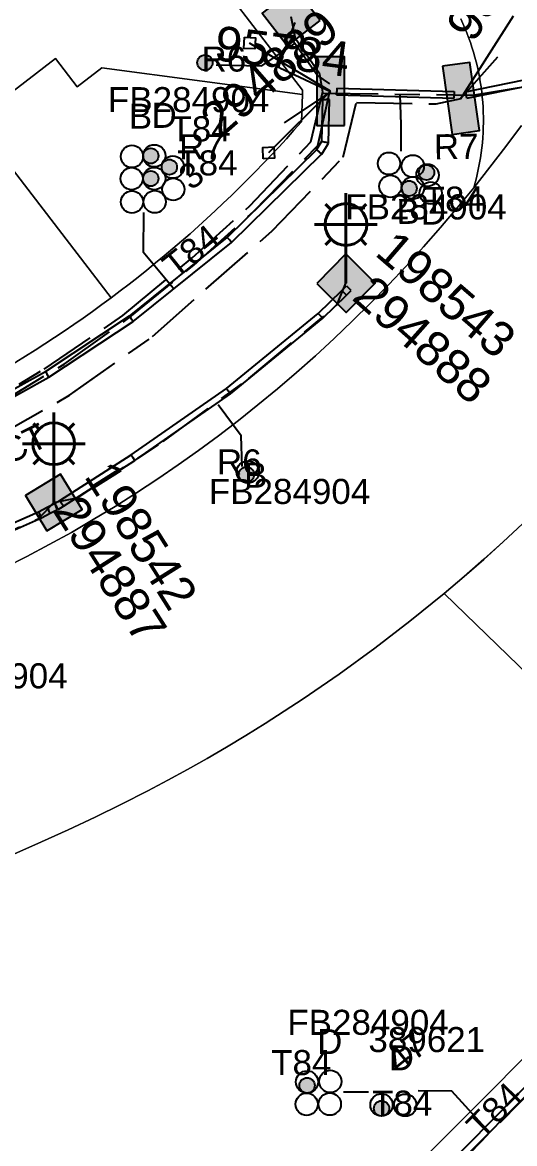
# Model space of a CAD drawing. Header units: metres. Extents: x 311347 to 316656, y 6252667 to 6255486.
# Drawn here: x 314538.6 to 314574, y 6254544.6 to 6254625.2 of the extents above; entities that cross this region are included whole.
import ezdxf
from ezdxf.enums import TextEntityAlignment as Align

# ---------------------------------------------------------------- set-up
doc = ezdxf.new("R2010")
doc.units = ezdxf.units.M
doc.linetypes.add('Cable Exist UG', pattern=[8.2, 4, -1.2, 1.8, -1.2])
doc.layers.get('0').update_dxf_attribs({"color": 6})
for name, color, linetype, lineweight in [('Cadastre Buildings_SP_EXT', 9, 'Continuous', 5), ('Cadastre Land Parcels_SP_EXT', 9, 'Continuous', 5), ('Cadastre Roads_SP_EXT', 7, 'Continuous', 5)]:
    doc.layers.add(name, color=color, linetype=linetype, lineweight=lineweight)
for name, color, linetype in [('Duct_SP_EXT', 7, 'Continuous'), ('Equip_SP_SL_EXT', 7, 'Continuous'), ('Mains_LV_EXT', 7, 'Continuous'), ('Mains_SL_EXT', 7, 'Continuous'), ('Services_SP_EXT', 7, 'Continuous'), ('SupportsUG_SP_LV_EXT', 7, 'Continuous'), ('SupportsUG_SP_LV_SL_EXT', 7, 'Continuous'), ('Trench_SP_EXT', 7, 'Continuous')]:
    doc.layers.add(name, color=color, linetype=linetype)
doc.styles.add('COLUMN_LABEL', font='arial.ttf')
doc.styles.add('iecARIAL', font='arial.ttf', dxfattribs={"height": 2})
doc.styles.add('POLE_LABEL', font='arial.ttf')
doc.styles.get("Standard").update_dxf_attribs({"font": 'arial.ttf'})

# ---------------------------------------------------------------- blocks, each defined once
blk = doc.blocks.new('COLUMN_EXT')
blk.add_hatch(color=256).paths.add_polyline_path([(-1.485, 1.485), (-1.485, -1.485), (1.485, -1.485), (1.485, 1.485)])
blk.add_lwpolyline([(-1.485, -1.485), (1.485, -1.485), (1.485, 1.485), (-1.485, 1.485)], close=True)
for tag, height, style, flags, p in [('ASSET_NUM', 2.5, 'COLUMN_LABEL', 8, (2, 2)), ('STRUCTURE_PLANT_NUMBER', 0.2, 'POLE_LABEL', 9, (1.813, 0.031)), ('STREET_CODE', 0.2, 'COLUMN_LABEL', 9, (1.813, -0.2))]:
    blk.add_attdef(tag, text='', height=height, dxfattribs=dict(style=style, flags=flags)).set_placement(p, align=Align.MIDDLE_LEFT)
at = {"flags": 9}
for tag, p in [('OWNED_BY', (1.813, -0.6)), ('STATE', (1.813, -0.8)), ('COLUMN_TYPE', (1.813, -0.4)), ('STREETNAME', (1.813, -1.6)), ('USAGE', (1.813, -1)), ('LEGEND', (1.813, -1.2)), ('LOCATION', (1.813, -1.4)), ('SUBURB', (1.813, -1.8)), ('NOTES', (1.813, -2))]:
    blk.add_attdef(tag, text='', height=0.2, dxfattribs=at).set_placement(p, align=Align.MIDDLE_LEFT)
at = {"flags": 1}
blk.add_attdef('Z', (1.813, -2.351), '', height=0.2, dxfattribs=at)
blk = doc.blocks.new('PILLAR_EXT')
blk.add_hatch(color=256).paths.add_polyline_path([(-2.475, 0.99), (-2.475, -0.99), (2.475, -0.99), (2.475, 0.99)])
blk.add_lwpolyline([(-2.475, -0.99), (2.475, -0.99), (2.475, 0.99), (-2.475, 0.99)], close=True)
at = {"style": 'iecARIAL', "flags": 8}
blk.add_attdef('ASSET_NUM', (1.5, 3.5), '', height=2.5, dxfattribs=at)
for tag, p, flags in [('OWNED_BY', (0, -0.2), 9), ('STATE', (0, -0.4), 9), ('SUPPORT_TYPE', (0, -0.6), 9), ('USAGE', (0, -0.8), 9), ('LEGEND', (0, -1), 9), ('STREETNAME', (0, -1.8), 9), ('LOCATION', (0, -1.2), 9), ('NOTES', (0, -1.4), 9), ('PARENT', (0, -1.6), 9), ('SUBURB', (0, -2), 1)]:
    blk.add_attdef(tag, p, '', height=0.2, dxfattribs=dict(flags=flags))
blk = doc.blocks.new('DUCT_EXT')
blk.add_circle((0, 0.8), 0.8)
at = {"flags": 1}
blk.add_attdef('Z', (0, 0), '', height=0.2, dxfattribs=at)
at = {"flags": 9}
for tag, p in [('DUCT_CODE', (0, 0)), ('XSECT_TYPE', (0, -0.2)), ('STATE', (0, -0.6)), ('FB_REFERENCE', (0, -0.4)), ('NOTES', (0, -0.8))]:
    blk.add_attdef(tag, text='', height=0.2, dxfattribs=at).set_placement(p, align=Align.MIDDLE_LEFT)
blk = doc.blocks.new('SL_LANTERN_EXT')
at = {"lineweight": 40}
for p, q in [((0, 1.968), (0, 6.468)), ((-1.459, 5.676), (-1.061, 5.278)), ((1.458, 5.676), (1.06, 5.278)), ((-2.25, 4.218), (2.25, 4.218)), ((-1.459, 2.759), (-1.061, 3.157)), ((0, 0), (0, 2.721)), ((1.458, 2.759), (1.06, 3.157))]:
    blk.add_line(p, q, dxfattribs=at)
blk.add_circle((0, 4.218), 1.5, dxfattribs=at)
at = {"style": 'iecARIAL', "flags": 8}
blk.add_attdef('ASSET_NUM', (1.5, 1.5), '', height=2.5, dxfattribs=at)
for tag, p, height, flags in [('CONSTRUCTED_VOLTAGE', (0.981, -0.653), 0.2, 9), ('CONTROL_TYPE', (0.981, -0.853), 0.2, 9), ('LNUMBER', (2.181, -3.253), 2.5, 8), ('OPERATING_VOLTAGE', (0.981, -1.653), 0.2, 9), ('LANTERN_PURPOSE', (0.981, -1.053), 0.2, 9), ('LANTERN_TYPE', (0.981, -1.253), 0.2, 9), ('NO_PHASES', (0.981, -1.453), 0.2, 9), ('ORIENTATION', (0.981, -1.853), 0.2, 9), ('OWNED_BY', (0.981, -2.053), 0.2, 9), ('STATE', (0.981, -2.253), 0.2, 9), ('USAGE', (0.981, -2.453), 0.2, 9), ('CEXIST', (0.981, -2.653), 0.2, 9), ('CNEW', (0.981, -2.853), 0.2, 9), ('CNUMBER', (0.981, -3.053), 0.2, 9), ('CREMOVE', (0.981, -3.253), 0.2, 9), ('CREPLACE', (0.981, -3.453), 0.2, 9), ('LKINGHEIGHT', (0.981, -3.653), 0.2, 9), ('LBRACKET', (0.981, -3.853), 0.2, 9), ('LBRACKETVOCAB', (0.981, -4.053), 0.2, 9), ('LCATEGORY', (0.981, -4.253), 0.2, 9), ('LCHARGE1', (0.981, -4.453), 0.2, 9), ('LCHARGE1PERCENT', (0.981, -4.653), 0.2, 9), ('LCHARGE2', (0.981, -4.853), 0.2, 9), ('LCHARGE2PERCENT', (0.981, -5.053), 0.2, 9), ('LCHARGE3', (0.981, -5.253), 0.2, 9), ('LCHARGE3PERCENT', (0.981, -5.453), 0.2, 9), ('LEXIST', (0.981, -5.653), 0.2, 9), ('LLAMP', (0.981, -5.853), 0.2, 9), ('LLAMPVOCAB', (0.981, -6.053), 0.2, 9), ('LMAST', (0.981, -6.253), 0.2, 9), ('LMASTVOCAB', (0.981, -6.453), 0.2, 9), ('LNEW', (0.981, -6.653), 0.2, 9), ('LANTNUMBER', (0.981, -6.853), 0.2, 9), ('LOUTREACH', (0.981, -7.253), 0.2, 9), ('LOUTREACHVOCAB', (0.981, -7.453), 0.2, 9), ('LRATECODE', (0.981, -7.653), 0.2, 9), ('LREMOVE', (0.981, -7.853), 0.2, 9), ('LREPLACE', (0.981, -8.053), 0.2, 9), ('LTYPE', (0.981, -8.253), 0.2, 9), ('LTYPEVOCAB', (0.981, -8.453), 0.2, 9), ('LEGEND', (0.981, -8.653), 0.2, 9), ('LOCATION', (0.981, -8.853), 0.2, 9), ('NOTES', (0.981, -9.053), 0.2, 9), ('STREETNAME', (0.981, -9.253), 0.2, 9), ('SUBURB', (0.981, -9.453), 0.2, 1)]:
    blk.add_attdef(tag, p, '', height=height, dxfattribs=dict(flags=flags))
blk = doc.blocks.new('CCP_EXT')
at = {"flags": 9}
for tag, p in [('USAGE', (0, -1.2)), ('LEGEND', (0, -1.4)), ('LIFE_SUPPORT', (0, -1.6)), ('STATE', (0, -1.8)), ('NOTES', (0, -2))]:
    blk.add_attdef(tag, text='', height=0.2, dxfattribs=at).set_placement(p, align=Align.MIDDLE_LEFT)
blk.add_wipeout([(0, 0.566), (0.566, 0), (0, -0.566), (-0.566, 0)])
blk.add_lwpolyline([(-0.566, 0), (0, 0.566), (0.566, 0), (0, -0.566), (-0.566, 0)])
at = {"flags": 1}
blk.add_attdef('Z', (0, 0), '', height=0.2, dxfattribs=at)
at = {"flags": 9}
for tag, p in [('CCP_TYPE', (0, 0)), ('OPERATING_VOLTAGE', (0, -0.6)), ('ORIENTATION', (0, -0.8)), ('CONSTRUCTED_VOLTAGE', (0, -0.2)), ('NO_PHASES', (0, -0.4)), ('OWNED_BY', (0, -1))]:
    blk.add_attdef(tag, text='', height=0.2, dxfattribs=at).set_placement(p, align=Align.MIDDLE_LEFT)
blk = doc.blocks.new('CABLE_LARGE_EXT')
h = blk.add_hatch(color=256)
edge = h.paths.add_edge_path()
edge.add_arc((0, 0.55), 0.55, 0, 360)
blk.add_circle((0, 0.55), 0.55)
at = {"flags": 1}
blk.add_attdef('Z', (0, 0), '', height=0.2, dxfattribs=at)
at = {"flags": 9}
for tag, p in [('COND_CODE', (0, 0)), ('XSECT_SIZE', (0, -0.6)), ('STATE', (0, -0.4)), ('FB_REFERENCE', (0, -0.2)), ('NOTES', (0, -0.8))]:
    blk.add_attdef(tag, text='', height=0.2, dxfattribs=at).set_placement(p, align=Align.MIDDLE_LEFT)

msp = doc.modelspace()

# ---------------------------------------------------------------- linework, layer by layer
at = {"layer": 'Cadastre Buildings_SP_EXT', "linetype": 'Continuous'}
for points in [[(314570.143, 6254625.456), (314570.295, 6254625.123), (314570.439, 6254624.788), (314570.577, 6254624.448), (314570.707, 6254624.106), (314570.83, 6254623.762), (314570.946, 6254623.414), (314571.054, 6254623.065), (314571.154, 6254622.713), (314571.248, 6254622.359), (314571.333, 6254622.004), (314571.411, 6254621.646), (314571.482, 6254621.286), (314571.544, 6254620.927), (314571.6, 6254620.565), (314571.647, 6254620.202), (314571.687, 6254619.838), (314571.719, 6254619.473), (314571.743, 6254619.109), (314571.759, 6254618.743), (314571.768, 6254618.377), (314571.768, 6254618.011), (314571.761, 6254617.645), (314571.747, 6254617.28), (314571.724, 6254616.914), (314571.694, 6254616.55), (314571.656, 6254616.186), (314571.61, 6254615.823), (314571.556, 6254615.461), (314571.495, 6254615.1), (314571.427, 6254614.741), (314571.35, 6254614.383), (314571.266, 6254614.027), (314571.175, 6254613.673), (314571.075, 6254613.321), (314572.24, 6254614.787), (314572.24, 6254614.787), (314573.384, 6254616.279), (314574.506, 6254617.795)], [(314574.572, 6254589.164), (314573.189, 6254587.879), (314571.791, 6254586.619), (314570.378, 6254585.383), (314568.948, 6254584.173), (314588.775, 6254564.946)]]:
    msp.add_lwpolyline(points, dxfattribs=at)
at = {"layer": 'Cadastre Land Parcels_SP_EXT', "linetype": 'Continuous'}
for points in [[(314545.691, 6254635.163), (314530.615, 6254624.163), (314535.227, 6254618.159), (314541.018, 6254622.601), (314542.574, 6254620.575), (314544.335, 6254621.926), (314558.761, 6254620.031), (314558.772, 6254620.341), (314550.119, 6254631.606)], [(314574.506, 6254617.795), (314573.384, 6254616.279), (314572.24, 6254614.787), (314571.075, 6254613.321), (314569.889, 6254611.876), (314568.683, 6254610.458), (314567.456, 6254609.063), (314566.21, 6254607.694), (314564.944, 6254606.352), (314563.659, 6254605.036), (314562.356, 6254603.747), (314561.033, 6254602.484), (314559.694, 6254601.249), (314558.335, 6254600.042), (314556.961, 6254598.862), (314555.569, 6254597.712), (314554.161, 6254596.59), (314552.737, 6254595.497), (314551.297, 6254594.434), (314549.842, 6254593.4), (314548.373, 6254592.397), (314546.842, 6254591.389), (314545.295, 6254590.413), (314543.735, 6254589.47), (314542.163, 6254588.558), (314540.569, 6254587.675), (314538.963, 6254586.824), (314537.345, 6254586.007)], [(314537.801, 6254565.331), (314540.003, 6254566.331), (314541.935, 6254567.193), (314543.857, 6254568.09), (314545.767, 6254569.022), (314547.664, 6254569.991), (314549.086, 6254570.746), (314550.5, 6254571.519), (314551.906, 6254572.315), (314553.303, 6254573.131), (314554.692, 6254573.966), (314556.073, 6254574.822), (314557.444, 6254575.699), (314558.807, 6254576.595), (314561.4, 6254578.377), (314563.956, 6254580.234), (314566.473, 6254582.167), (314568.948, 6254584.173), (314570.378, 6254585.383), (314571.791, 6254586.618), (314573.189, 6254587.879), (314574.572, 6254589.164)], [(314588.775, 6254564.946), (314568.948, 6254584.173), (314566.473, 6254582.167), (314563.956, 6254580.234), (314561.4, 6254578.377), (314558.807, 6254576.595), (314557.444, 6254575.699), (314556.073, 6254574.822), (314554.692, 6254573.966), (314553.303, 6254573.131), (314551.906, 6254572.315), (314550.5, 6254571.519), (314549.086, 6254570.746), (314547.664, 6254569.991), (314545.767, 6254569.022), (314543.857, 6254568.09), (314541.935, 6254567.193), (314540.002, 6254566.331), (314537.801, 6254565.332)], [(314562.307, 6254538.382), (314571.129, 6254547.237), (314579.952, 6254556.091)]]:
    msp.add_lwpolyline(points, dxfattribs=at)
for points in [[(314533.843, 6254598.322), (314534.571, 6254598.715), (314535.295, 6254599.116), (314536.017, 6254599.523), (314536.733, 6254599.937), (314537.446, 6254600.358), (314538.156, 6254600.785), (314538.861, 6254601.219), (314539.562, 6254601.659), (314540.259, 6254602.106), (314540.952, 6254602.56), (314541.64, 6254603.02), (314542.324, 6254603.486), (314543.004, 6254603.959), (314543.679, 6254604.438), (314544.35, 6254604.924), (314545.016, 6254605.415), (314535.227, 6254618.159), (314530.615, 6254624.163), (314519.302, 6254615.908), (314533.111, 6254597.935), (314533.843, 6254598.322)], [(314541.018, 6254622.601), (314535.227, 6254618.159), (314545.016, 6254605.415), (314545.663, 6254605.903), (314546.308, 6254606.396), (314546.946, 6254606.895), (314547.581, 6254607.401), (314548.211, 6254607.913), (314548.836, 6254608.429), (314549.457, 6254608.951), (314550.072, 6254609.479), (314550.683, 6254610.013), (314551.289, 6254610.553), (314551.89, 6254611.098), (314552.486, 6254611.649), (314553.076, 6254612.205), (314553.661, 6254612.766), (314554.242, 6254613.333), (314554.817, 6254613.905), (314555.388, 6254614.482), (314555.951, 6254615.065), (314556.511, 6254615.652), (314557.064, 6254616.245), (314557.613, 6254616.842), (314558.156, 6254617.445), (314558.693, 6254618.053), (314558.761, 6254620.031), (314544.335, 6254621.926), (314542.574, 6254620.575), (314541.018, 6254622.601)]]:
    msp.add_lwpolyline(points, close=True, dxfattribs=at)
at = {"layer": 'Cadastre Roads_SP_EXT', "linetype": 'Continuous'}
msp.add_lwpolyline([(314660.18, 6254599.519), (314625.808, 6254599.083), (314625.118, 6254599.059), (314624.432, 6254598.963), (314623.756, 6254598.796), (314623.096, 6254598.557), (314622.455, 6254598.249), (314621.841, 6254597.876), (314621.256, 6254597.439), (314620.705, 6254596.943), (314615.245, 6254591.508), (314609.951, 6254586.196), (314604.657, 6254580.883), (314599.363, 6254575.571), (314594.069, 6254570.258), (314588.775, 6254564.946), (314579.952, 6254556.09), (314571.129, 6254547.237), (314562.307, 6254538.382)], dxfattribs=at)
at = {"layer": 'Duct_SP_EXT'}
for p, q in [((314570.476, 6254620.218), (314574.686, 6254621.062)), ((314561.219, 6254619.986), (314561.226, 6254620.226)), ((314561.233, 6254620.466), (314561.226, 6254620.226)), ((314561.233, 6254620.466), (314569.678, 6254620.234)), ((314569.678, 6254620.234), (314569.671, 6254619.994)), ((314570.476, 6254620.218), (314570.523, 6254619.983)), ((314570.57, 6254619.747), (314574.982, 6254620.631)), ((314560.148, 6254616.661), (314560.23, 6254619.672)), ((314560.23, 6254619.672), (314560.47, 6254619.666)), ((314560.71, 6254619.659), (314560.47, 6254619.666)), ((314560.625, 6254616.522), (314560.71, 6254619.659)), ((314561.219, 6254619.986), (314569.665, 6254619.754)), ((314569.665, 6254619.754), (314569.671, 6254619.994)), ((314570.57, 6254619.747), (314570.523, 6254619.983)), ((314559.779, 6254616.044), (314560.148, 6254616.661)), ((314559.801, 6254616.066), (314559.779, 6254616.044)), ((314559.801, 6254616.066), (314559.969, 6254615.894)), ((314560.148, 6254616.661), (314560.386, 6254616.591)), ((314560.159, 6254615.744), (314560.625, 6254616.522)), ((314560.625, 6254616.522), (314560.386, 6254616.591)), ((314559.779, 6254616.044), (314559.969, 6254615.894)), ((314560.137, 6254615.723), (314559.969, 6254615.894)), ((314560.159, 6254615.744), (314559.969, 6254615.894)), ((314560.137, 6254615.723), (314560.159, 6254615.744)), ((314546.324, 6254604.099), (314553.354, 6254609.746)), ((314553.354, 6254609.746), (314553.513, 6254609.566)), ((314546.607, 6254603.711), (314553.673, 6254609.387)), ((314553.673, 6254609.387), (314553.513, 6254609.566)), ((314559.901, 6254604.294), (314561.583, 6254605.942)), ((314560.222, 6254603.937), (314561.92, 6254605.6)), ((314561.583, 6254605.942), (314561.922, 6254606.278)), ((314561.583, 6254605.942), (314561.752, 6254605.771)), ((314561.92, 6254605.6), (314561.752, 6254605.771)), ((314561.92, 6254605.6), (314562.26, 6254605.937)), ((314561.922, 6254606.278), (314562.091, 6254606.108)), ((314562.26, 6254605.937), (314562.091, 6254606.108)), ((314540.3, 6254600.11), (314546.333, 6254604.105)), ((314546.333, 6254604.105), (314546.324, 6254604.099)), ((314546.324, 6254604.099), (314546.465, 6254603.905)), ((314546.333, 6254604.105), (314546.465, 6254603.905)), ((314553.309, 6254598.893), (314559.901, 6254604.294)), ((314559.901, 6254604.294), (314560.061, 6254604.115)), ((314560.222, 6254603.937), (314560.061, 6254604.115)), ((314540.549, 6254599.699), (314546.598, 6254603.704)), ((314546.598, 6254603.704), (314546.465, 6254603.905)), ((314546.607, 6254603.711), (314546.465, 6254603.905)), ((314546.598, 6254603.704), (314546.607, 6254603.711)), ((314553.598, 6254598.509), (314560.222, 6254603.937)), ((314533.968, 6254596.611), (314540.3, 6254600.11)), ((314540.3, 6254600.11), (314540.425, 6254599.905)), ((314534.2, 6254596.191), (314540.549, 6254599.699)), ((314540.549, 6254599.699), (314540.425, 6254599.905)), ((314546.46, 6254594.119), (314553.309, 6254598.893)), ((314546.726, 6254593.719), (314553.598, 6254598.509)), ((314553.309, 6254598.893), (314553.454, 6254598.701)), ((314553.598, 6254598.509), (314553.454, 6254598.701)), ((314541.324, 6254590.844), (314546.46, 6254594.119)), ((314541.582, 6254590.44), (314546.726, 6254593.719)), ((314546.46, 6254594.119), (314546.593, 6254593.919)), ((314546.726, 6254593.719), (314546.593, 6254593.919)), ((314539.793, 6254590.041), (314540.41, 6254590.363)), ((314540.41, 6254590.363), (314540.937, 6254590.623)), ((314540.41, 6254590.363), (314540.519, 6254590.149)), ((314540.937, 6254590.623), (314541.043, 6254590.408)), ((314540.961, 6254590.613), (314541.324, 6254590.844)), ((314540.961, 6254590.613), (314541.09, 6254590.411)), ((314541.15, 6254590.193), (314541.043, 6254590.408)), ((314541.22, 6254590.208), (314541.09, 6254590.411)), ((314541.22, 6254590.208), (314541.582, 6254590.44)), ((314541.324, 6254590.844), (314541.453, 6254590.642)), ((314541.582, 6254590.44), (314541.453, 6254590.642)), ((314531.838, 6254586.523), (314539.793, 6254590.041)), ((314532.044, 6254586.09), (314540.002, 6254589.608)), ((314539.793, 6254590.041), (314539.898, 6254589.825)), ((314540.002, 6254589.608), (314539.898, 6254589.825)), ((314540.002, 6254589.608), (314540.627, 6254589.935)), ((314540.627, 6254589.935), (314540.519, 6254590.149)), ((314540.627, 6254589.935), (314541.15, 6254590.193)), ((314580.774, 6254554.802), (314563.47, 6254537.309)), ((314581.115, 6254554.464), (314563.812, 6254536.971))]:
    msp.add_line(p, q, dxfattribs=at)
for points in [[(314565.854, 6254615.958), (314565.867, 6254617.835), (314565.792, 6254620.024)], [(314547.331, 6254611.533), (314547.312, 6254608.709), (314549.482, 6254606.126)], [(314554.435, 6254593.293), (314554.363, 6254595.504), (314552.718, 6254597.709)], [(314567.079, 6254548.442), (314569.466, 6254548.42), (314571.679, 6254546.004)], [(314561.713, 6254548.35), (314563.513, 6254548.359)]]:
    msp.add_lwpolyline(points, dxfattribs=at)
at = {"layer": 'Mains_LV_EXT', "linetype": 'Cable Exist UG'}
msp.add_lwpolyline([(314581.53, 6254554.796), (314563.875, 6254536.986)], dxfattribs=at)
at = {"layer": 'Mains_SL_EXT', "linetype": 'Cable Exist UG'}
for points in [[(314560.203, 6254620.115), (314570.994, 6254619.977), (314574.935, 6254620.627), (314574.935, 6254620.627), (314575.318, 6254621.363), (314593.239, 6254649.037), (314593.527, 6254650.583)], [(314560.243, 6254620.053), (314560.008, 6254621.488), (314558.264, 6254624.031), (314558.264, 6254624.031), (314557.944, 6254625.602)], [(314540.892, 6254590.704), (314542.574, 6254591.04), (314542.574, 6254591.04), (314548.757, 6254595.094), (314554.914, 6254599.616), (314561.229, 6254604.872), (314561.888, 6254606.461)], [(314514.858, 6254576.775), (314516.428, 6254577.219), (314516.428, 6254577.219), (314521.488, 6254580.523), (314526.532, 6254583.39), (314532.041, 6254586.145), (314539.824, 6254589.558), (314540.892, 6254590.704)]]:
    msp.add_lwpolyline(points, dxfattribs=at)
at = {"layer": 'Services_SP_EXT'}
msp.add_lwpolyline([(314570.153, 6254619.738), (314573.935, 6254625.683)], dxfattribs=at)
at = {"layer": 'Trench_SP_EXT', "linetype": 'Cable Exist UG'}
for points in [[(314560.739, 6254620.781), (314559.814, 6254621.407), (314557.853, 6254624.195), (314558.247, 6254625.197)], [(314570.153, 6254619.738), (314573.408, 6254623.41)], [(314560.768, 6254620.218), (314556.83, 6254622.048)], [(314560.768, 6254620.218), (314557.231, 6254617.849)]]:
    msp.add_lwpolyline(points, dxfattribs=at)

# ---------------------------------------------------------------- block references
at = {"layer": 'Duct_SP_EXT'}
for name, p in [('CABLE_LARGE_EXT', (314551.759, 6254621.758)), ('DUCT_EXT', (314554.834, 6254592.098)), ('CABLE_LARGE_EXT', (314554.739, 6254592.165)), ('DUCT_EXT', (314559.093, 6254548.268)), ('CABLE_LARGE_EXT', (314559.093, 6254548.268)), ('DUCT_EXT', (314560.763, 6254548.301)), ('DUCT_EXT', (314559.063, 6254546.665)), ('DUCT_EXT', (314560.727, 6254546.673)), ('DUCT_EXT', (314564.445, 6254546.615)), ('CABLE_LARGE_EXT', (314564.445, 6254546.615)), ('DUCT_EXT', (314566.144, 6254546.596))]:
    msp.add_blockref(name, p, dxfattribs=at)
for name, p, rotation in [('DUCT_EXT', (314545.713, 6254615.567), 269.9999999999998), ('CABLE_LARGE_EXT', (314547.315, 6254615.61), 269.9999999999998), ('DUCT_EXT', (314547.315, 6254615.61), 269.9999999999998), ('DUCT_EXT', (314548.648, 6254614.803), 269.9999999999998), ('CABLE_LARGE_EXT', (314548.648, 6254614.803), 269.9999999999998), ('DUCT_EXT', (314564.966, 6254615.862), 180.8508647367907), ('DUCT_EXT', (314566.681, 6254615.668), 180.8508647367907), ('DUCT_EXT', (314545.685, 6254613.973), 269.9999999999998), ('DUCT_EXT', (314547.316, 6254613.981), 269.9999999999998), ('CABLE_LARGE_EXT', (314547.316, 6254613.981), 269.9999999999998), ('DUCT_EXT', (314567.741, 6254615.019), 180.8508647367907), ('CABLE_LARGE_EXT', (314567.679, 6254614.969), 180.8508647367907), ('DUCT_EXT', (314548.681, 6254613.203), 269.9999999999998), ('DUCT_EXT', (314565.073, 6254614.216), 180.8508647367907), ('CABLE_LARGE_EXT', (314566.42, 6254613.822), 180.8508647367907), ('DUCT_EXT', (314566.7, 6254614.114), 180.8508647367907), ('DUCT_EXT', (314567.969, 6254613.736), 180.8508647367907), ('DUCT_EXT', (314545.712, 6254612.295), 269.9999999999998), ('DUCT_EXT', (314547.346, 6254612.311), 269.9999999999998)]:
    msp.add_blockref(name, p, dxfattribs=dict(at, rotation=rotation))
at = {"layer": 'Equip_SP_SL_EXT'}
ref = msp.add_blockref('SL_LANTERN_EXT', (314561.888, 6254606.461), dxfattribs=at)
ref.add_attrib('ASSET_NUM', '198543', dxfattribs={"layer": '0', "height": 2.5, "rotation": 319.2289, "style": 'iecARIAL'}).set_placement((314563.388, 6254607.961), align=Align.BOTTOM_LEFT)
ref = msp.add_blockref('SL_LANTERN_EXT', (314540.892, 6254590.704), dxfattribs=at)
ref.add_attrib('ASSET_NUM', '198542', dxfattribs={"layer": '0', "height": 2.5, "rotation": 302.19613, "style": 'iecARIAL'}).set_placement((314542.392, 6254592.204), align=Align.BOTTOM_LEFT)
at = {"layer": 'SupportsUG_SP_LV_EXT'}
ref = msp.add_blockref('PILLAR_EXT', (314570.153, 6254619.738), dxfattribs=dict(at, rotation=277.9877881274134))
ref.add_attrib('ASSET_NUM', '95785', dxfattribs={"layer": '0', "height": 2.5, "rotation": 56.50482, "style": 'iecARIAL'}).set_placement((314571.653, 6254623.238), align=Align.BOTTOM_LEFT)
ref = msp.add_blockref('PILLAR_EXT', (314560.79, 6254620.256), dxfattribs=dict(at, rotation=90))
ref.add_attrib('ASSET_NUM', '95784', dxfattribs={"layer": '0', "height": 2.5, "rotation": 352.70833, "style": 'iecARIAL'}).set_placement((314562.29, 6254623.756), align=Align.TOP_RIGHT)
at = {"layer": 'SupportsUG_SP_LV_SL_EXT'}
ref = msp.add_blockref('COLUMN_EXT', (314557.944, 6254625.602), dxfattribs=dict(at, rotation=127.8749836218477))
ref.add_attrib('ASSET_NUM', '294889', dxfattribs={"layer": '0', "height": 2.5, "rotation": 41.23562, "style": 'COLUMN_LABEL'}).set_placement((314559.944, 6254626.352), align=Align.TOP_RIGHT)
ref = msp.add_blockref('COLUMN_EXT', (314561.888, 6254606.461), dxfattribs=dict(at, rotation=315.3278388894945))
ref.add_attrib('ASSET_NUM', '294888', dxfattribs={"layer": '0', "height": 2.5, "rotation": 318.41533, "style": 'COLUMN_LABEL'}).set_placement((314563.888, 6254607.211), align=Align.TOP_LEFT)
ref = msp.add_blockref('COLUMN_EXT', (314540.892, 6254590.704), dxfattribs=dict(at, rotation=31.35708531478793))
ref.add_attrib('ASSET_NUM', '294887', dxfattribs={"layer": '0', "height": 2.5, "rotation": 302.43893, "style": 'COLUMN_LABEL'}).set_placement((314542.892, 6254591.454), align=Align.TOP_LEFT)

# ---------------------------------------------------------------- texts
at = {"layer": 'Cadastre Land Parcels_SP_EXT'}
for s, rotation, p in [('3', 36.55661, (314550.742, 6254613.082)), ('47', 38.82008, (314565.705, 6254549.65))]:
    msp.add_text(s, height=1.8, rotation=rotation, dxfattribs=at).set_placement(p)
at = {"layer": 'Cadastre Roads_SP_EXT'}
msp.add_text('DRESSLER CT', height=1.8, rotation=26.21749, dxfattribs=at).set_placement((314524.836, 6254587.079))
at = {"layer": 'Duct_SP_EXT'}
for s, p in [('FB284904', (314544.785, 6254618.75)), ('B', (314546.282, 6254617.562)), ('D', (314547.918, 6254617.623)), ('T84', (314549.274, 6254616.655)), ('R7', (314549.892, 6254615.368)), ('T84', (314549.767, 6254614.203)), ('FB284904', (314561.842, 6254611.042)), ('R6', (314552.618, 6254592.72)), ('B', (314554.564, 6254591.771)), ('FB284904', (314552.034, 6254590.598)), ('FB284904', (314530.286, 6254577.347)), ('FB284904', (314557.675, 6254552.45)), ('D', (314559.816, 6254551.067)), ('389621', (314563.501, 6254551.211)), ('D', (314564.96, 6254549.9)), ('T84', (314556.512, 6254549.556)), ('T84', (314563.766, 6254546.64))]:
    msp.add_text(s, height=1.8, dxfattribs=at).set_placement(p)
for s, p in [('R7', (314568.221, 6254615.357)), ('T84', (314567.485, 6254611.566)), ('B', (314565.533, 6254610.71)), ('D', (314567.275, 6254610.657))]:
    msp.add_text(s, height=1.8, rotation=0.85086, dxfattribs=at).set_placement(p)
at = {"layer": 'Mains_LV_EXT'}
for rotation, p in [(38.75583, (314549.645, 6254606.692)), (45.31801, (314571.656, 6254544.863))]:
    msp.add_text('T84', height=1.8, rotation=rotation, dxfattribs=at).set_placement(p)

# ---------------------------------------------------------------- next in the draw order: block references
at = {"layer": 'Services_SP_EXT'}
for p, rotation in [((314554.967, 6254623.715), 312.0000000286708), ((314556.33, 6254615.827), 47.99999997132919)]:
    msp.add_blockref('CCP_EXT', p, dxfattribs=dict(at, rotation=rotation))

# ---------------------------------------------------------------- next in the draw order: linework, layer by layer
at = {"layer": 'Cadastre Roads_SP_EXT', "linetype": 'Continuous'}
for points in [[(314550.119, 6254631.606), (314558.772, 6254620.341), (314558.761, 6254620.031), (314558.693, 6254618.053), (314558.156, 6254617.445), (314557.613, 6254616.842), (314557.064, 6254616.245), (314556.511, 6254615.652), (314555.951, 6254615.065), (314555.387, 6254614.482), (314554.817, 6254613.905), (314554.242, 6254613.333), (314553.661, 6254612.766), (314553.076, 6254612.205), (314552.486, 6254611.649), (314551.89, 6254611.098), (314551.289, 6254610.553), (314550.683, 6254610.013), (314550.072, 6254609.479), (314549.457, 6254608.951), (314548.836, 6254608.429), (314548.211, 6254607.913), (314547.581, 6254607.401), (314546.946, 6254606.895), (314546.308, 6254606.396), (314545.664, 6254605.903), (314545.016, 6254605.415), (314544.35, 6254604.924), (314543.679, 6254604.438), (314543.004, 6254603.959), (314542.324, 6254603.486), (314541.64, 6254603.02), (314540.952, 6254602.56), (314540.259, 6254602.106), (314539.562, 6254601.659), (314538.861, 6254601.219), (314538.156, 6254600.785)], [(314537.345, 6254586.007), (314538.963, 6254586.824), (314540.569, 6254587.675), (314542.163, 6254588.558), (314543.735, 6254589.47), (314545.296, 6254590.413), (314546.842, 6254591.389), (314548.373, 6254592.397), (314549.842, 6254593.4), (314551.297, 6254594.434), (314552.737, 6254595.497), (314554.161, 6254596.59), (314555.569, 6254597.712), (314556.961, 6254598.862), (314558.335, 6254600.042), (314559.694, 6254601.249), (314561.033, 6254602.484), (314562.356, 6254603.747), (314563.659, 6254605.036), (314564.944, 6254606.352), (314566.21, 6254607.694), (314567.456, 6254609.063), (314568.683, 6254610.458), (314569.889, 6254611.876), (314571.075, 6254613.321), (314571.175, 6254613.673), (314571.266, 6254614.027), (314571.35, 6254614.383), (314571.427, 6254614.741), (314571.495, 6254615.1), (314571.556, 6254615.461), (314571.61, 6254615.823), (314571.656, 6254616.186), (314571.694, 6254616.55), (314571.724, 6254616.914), (314571.747, 6254617.28), (314571.761, 6254617.645), (314571.768, 6254618.011), (314571.768, 6254618.377), (314571.759, 6254618.743), (314571.743, 6254619.109), (314571.719, 6254619.473), (314571.687, 6254619.838), (314571.647, 6254620.202), (314571.6, 6254620.565), (314571.544, 6254620.927), (314571.482, 6254621.286), (314571.411, 6254621.646), (314571.333, 6254622.004), (314571.248, 6254622.359), (314571.154, 6254622.713), (314571.054, 6254623.065), (314570.946, 6254623.414), (314570.83, 6254623.762), (314570.707, 6254624.106), (314570.577, 6254624.448), (314570.439, 6254624.788), (314570.295, 6254625.123), (314570.143, 6254625.456)]]:
    msp.add_lwpolyline(points, dxfattribs=at)
at = {"layer": 'Duct_SP_EXT'}
for p, q in [((314553.354, 6254609.746), (314559.801, 6254616.066)), ((314553.673, 6254609.387), (314560.137, 6254615.723))]:
    msp.add_line(p, q, dxfattribs=at)
msp.add_lwpolyline([(314552.562, 6254622.146), (314555.836, 6254622.087), (314558.211, 6254623.686)], dxfattribs=at)
at = {"layer": 'Mains_LV_EXT', "linetype": 'Cable Exist UG'}
for points in [[(314534.248, 6254596.136), (314536.763, 6254597.707), (314536.763, 6254597.707), (314541.65, 6254600.648), (314546.358, 6254604.013), (314550.964, 6254607.767), (314555.277, 6254611.64), (314559.873, 6254616.357), (314560.796, 6254620.502)], [(314484.647, 6254555.356), (314491.14, 6254563.175), (314496.435, 6254569.118), (314502.838, 6254575.333), (314506.692, 6254578.364), (314507.305, 6254578.835), (314507.958, 6254579.284), (314508.648, 6254579.695), (314511.534, 6254581.654), (314522.271, 6254588.331), (314536.596, 6254595.345), (314536.596, 6254595.345), (314542.025, 6254598.404), (314547.991, 6254602.622), (314551.817, 6254606.036), (314551.817, 6254606.036), (314556.568, 6254610.195), (314561.681, 6254615.52), (314562.639, 6254619.454), (314568.37, 6254619.345), (314570.176, 6254619.726)]]:
    msp.add_lwpolyline(points, dxfattribs=at)
at = {"layer": 'Mains_SL_EXT', "linetype": 'Cable Exist UG'}
msp.add_lwpolyline([(314510.214, 6254583.899), (314511.987, 6254584.757), (314511.987, 6254584.757), (314521.173, 6254590.245), (314527.973, 6254593.582), (314533.947, 6254596.511), (314540.207, 6254600.294), (314545.867, 6254604.134), (314550.827, 6254608.28), (314554.95, 6254611.999), (314559.372, 6254616.625), (314560.239, 6254620.235)], dxfattribs=at)
at = {"layer": 'Services_SP_EXT'}
for points in [[(314560.79, 6254620.256), (314554.967, 6254623.715)], [(314560.79, 6254620.256), (314556.33, 6254615.827)]]:
    msp.add_lwpolyline(points, dxfattribs=at)

# ---------------------------------------------------------------- next in the draw order: texts
at = {"layer": 'Duct_SP_EXT'}
msp.add_text('R6', height=1.8, dxfattribs=at).set_placement((314551.505, 6254621.666))

doc.saveas('drawing.dxf')
